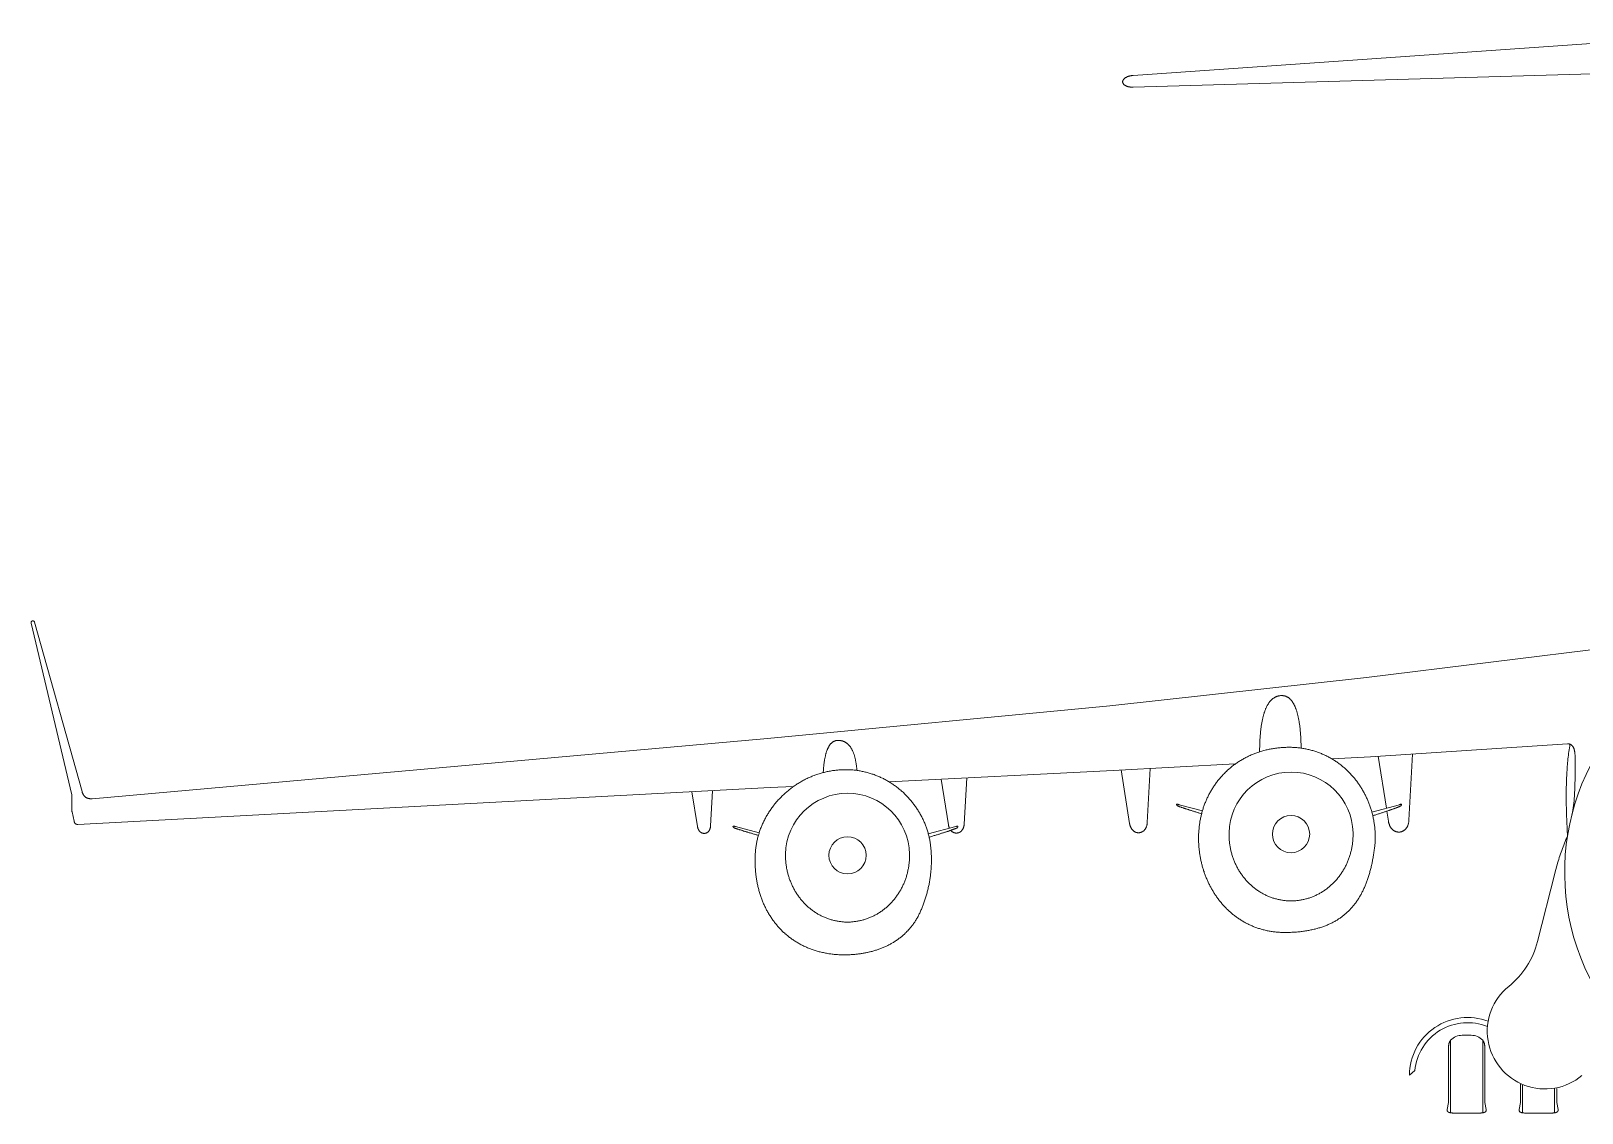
# Model space of a CAD drawing. Header units: millimetres. Extents: x -25903 to 25903, y 0 to 16905.
# Drawn here: x -25903 to -3175, y 7 to 15857 of the extents above; entities that cross this region are included whole.
import ezdxf

# ---------------------------------------------------------------- set-up
doc = ezdxf.new("R2010")
doc.units = ezdxf.units.MM
doc.layers.add('ceco.net 194', color=7, linetype='Continuous', lineweight=5)

msp = doc.modelspace()

# ---------------------------------------------------------------- linework, layer by layer
at = {"layer": 'ceco.net 194', "linetype": 'Continuous'}
for p, q in [((-451, 15857), (-9754, 15206)), ((-451, 15304), (-9754, 15035)), ((-25305, 4666), (-25903, 7183)), ((-25155, 4715), (-25851, 7197)), ((-6333, 6386), (-2575, 6850)), ((-6272, 5225), (-3389, 5414)), ((-6042, 4472), (-6164, 5232)), ((-5710, 4298), (-5659, 5265)), ((-10044, 5026), (-13333, 4860)), ((-10044, 5026), (-8255, 5120)), ((-9805, 4250), (-9930, 5032)), ((-9545, 4264), (-9503, 5055)), ((-6272, 5225), (-6840, 5195)), ((-3277, 5224), (-3277, 4931)), ((-15074, 4773), (-14730, 4790)), ((-12459, 4228), (-12566, 4899)), ((-12228, 4240), (-12192, 4918)), ((-3286, 4648), (-3277, 4931)), ((-25303, 4626), (-25306, 4454)), ((-15074, 4773), (-25218, 4235)), ((-16136, 4202), (-16218, 4712)), ((-15945, 4212), (-15918, 4728)), ((-25271, 4280), (-25302, 4417)), ((-8738, 4432), (-9078, 4523)), ((-5851, 4523), (-6254, 4415)), ((-6012, 4283), (-6035, 4428)), ((-15617, 4205), (-15618, 4203)), ((-15233, 4110), (-15578, 4203)), ((-12754, 4095), (-12350, 4203)), ((-12320, 4205), (-12320, 4203)), ((-3569, 3534), (-3826, 2518)), ((-4800, 1145), (-4929, 1145)), ((-5132, 942), (-5132, 163)), ((-5100, 1072), (-5100, 9)), ((-4630, 1072), (-4630, 9)), ((-4598, 942), (-4598, 163)), ((-5624, 629), (-5704, 562)), ((-4078, 163), (-4078, 429)), ((-4046, 9), (-4046, 415)), ((-3576, 9), (-3576, 361)), ((-3544, 163), (-3544, 367)), ((-5132, 163), (-5150, 58)), ((-4598, 163), (-4580, 58)), ((-4078, 163), (-4096, 58)), ((-3544, 163), (-3526, 58))]:
    msp.add_line(p, q, dxfattribs=at)
at = {"layer": 'ceco.net 194'}
for p, q in [((-5068, 7), (-4662, 7)), ((-4014, 7), (-3608, 7))]:
    msp.add_line(p, q, dxfattribs=at)
at = {"layer": 'ceco.net 194', "linetype": 'Continuous'}
for points in [[(-9754, 15206), (-9759, 15206), (-9765, 15205), (-9770, 15205), (-9776, 15204), (-9782, 15203), (-9787, 15202), (-9793, 15201), (-9798, 15200), (-9803, 15199), (-9808, 15197), (-9814, 15196), (-9819, 15194), (-9824, 15192), (-9829, 15191), (-9833, 15189), (-9838, 15187), (-9843, 15185), (-9847, 15183), (-9851, 15181), (-9856, 15178), (-9860, 15176), (-9864, 15174), (-9867, 15171), (-9871, 15169), (-9874, 15166), (-9878, 15163), (-9881, 15161), (-9884, 15158), (-9887, 15155), (-9889, 15152), (-9892, 15149), (-9894, 15147), (-9896, 15144), (-9898, 15141), (-9900, 15138), (-9901, 15135), (-9902, 15132), (-9903, 15129), (-9904, 15125), (-9905, 15122), (-9906, 15119), (-9906, 15116), (-9906, 15113), (-9906, 15110), (-9906, 15107), (-9905, 15104), (-9904, 15101), (-9903, 15098), (-9902, 15095), (-9901, 15092), (-9900, 15089), (-9898, 15087), (-9896, 15084), (-9894, 15081), (-9892, 15078), (-9889, 15076), (-9887, 15073), (-9884, 15071), (-9881, 15068), (-9878, 15066), (-9874, 15063), (-9871, 15061), (-9867, 15059), (-9864, 15057), (-9860, 15055), (-9856, 15053), (-9851, 15051), (-9847, 15049), (-9843, 15048), (-9838, 15046), (-9833, 15045), (-9829, 15043), (-9824, 15042), (-9819, 15041), (-9814, 15040), (-9808, 15039), (-9803, 15038), (-9798, 15037), (-9793, 15036), (-9787, 15036), (-9782, 15036), (-9776, 15035), (-9770, 15035), (-9765, 15035), (-9759, 15035), (-9754, 15035)], [(-25903, 7183), (-25903, 7185), (-25903, 7188), (-25903, 7190), (-25903, 7192), (-25903, 7195), (-25902, 7197), (-25902, 7199), (-25901, 7201), (-25900, 7203), (-25898, 7205), (-25897, 7207), (-25895, 7209), (-25894, 7210), (-25892, 7212), (-25890, 7213), (-25888, 7214), (-25886, 7215), (-25884, 7216), (-25881, 7216), (-25879, 7217), (-25877, 7217), (-25875, 7217), (-25872, 7216), (-25870, 7216), (-25868, 7215), (-25866, 7214), (-25864, 7213), (-25862, 7212), (-25860, 7210), (-25858, 7209), (-25857, 7207), (-25855, 7205), (-25854, 7203), (-25853, 7201), (-25852, 7199), (-25851, 7197)], [(-6333, 6386), (-10094, 5973), (-15112, 5493), (-25006, 4611)], [(-7595, 6121), (-7601, 6120), (-7608, 6119), (-7614, 6118), (-7621, 6117), (-7627, 6115), (-7633, 6113), (-7640, 6111), (-7646, 6109), (-7652, 6107), (-7658, 6105), (-7664, 6102), (-7669, 6099), (-7675, 6096), (-7681, 6093), (-7687, 6089), (-7692, 6086), (-7698, 6082), (-7703, 6078), (-7708, 6074), (-7714, 6070), (-7719, 6065), (-7724, 6060), (-7729, 6055), (-7734, 6050), (-7739, 6045), (-7743, 6040), (-7748, 6034), (-7753, 6028), (-7757, 6022), (-7762, 6016), (-7766, 6009), (-7771, 6003), (-7775, 5996), (-7779, 5989), (-7783, 5982), (-7788, 5975), (-7792, 5967), (-7796, 5959), (-7799, 5951), (-7803, 5943), (-7807, 5935), (-7811, 5927), (-7814, 5918), (-7818, 5909), (-7821, 5900), (-7824, 5891), (-7828, 5881), (-7831, 5872), (-7834, 5862), (-7837, 5852), (-7840, 5842), (-7843, 5831), (-7846, 5821), (-7849, 5810), (-7851, 5799), (-7854, 5788), (-7856, 5777), (-7859, 5765), (-7861, 5754), (-7864, 5742), (-7866, 5730), (-7868, 5717), (-7870, 5705), (-7872, 5692), (-7874, 5680), (-7876, 5667), (-7878, 5653), (-7880, 5640), (-7881, 5627), (-7883, 5613), (-7884, 5599), (-7886, 5585), (-7887, 5570), (-7888, 5556), (-7890, 5541), (-7891, 5526), (-7892, 5511), (-7893, 5496), (-7894, 5481), (-7895, 5465), (-7896, 5449), (-7896, 5433), (-7897, 5417), (-7897, 5401), (-7898, 5384), (-7898, 5367), (-7899, 5350), (-7899, 5333), (-7899, 5316), (-7899, 5298)], [(-7595, 6121), (-7588, 6121), (-7582, 6122), (-7576, 6122), (-7570, 6122), (-7564, 6122), (-7558, 6121), (-7552, 6120), (-7547, 6120), (-7541, 6119), (-7535, 6118), (-7530, 6116), (-7524, 6115), (-7519, 6113), (-7513, 6111), (-7508, 6109), (-7503, 6106), (-7497, 6104), (-7492, 6101), (-7487, 6098), (-7482, 6095), (-7477, 6092), (-7472, 6088), (-7468, 6085), (-7463, 6081), (-7458, 6077), (-7454, 6073), (-7449, 6068), (-7444, 6063), (-7440, 6059), (-7436, 6054), (-7431, 6048), (-7427, 6043), (-7423, 6037), (-7419, 6032), (-7415, 6026), (-7411, 6020), (-7407, 6013), (-7403, 6007), (-7399, 6000), (-7396, 5993), (-7392, 5986), (-7388, 5979), (-7385, 5971), (-7381, 5963), (-7378, 5955), (-7375, 5947), (-7371, 5939), (-7368, 5931), (-7365, 5922), (-7362, 5913), (-7359, 5904), (-7356, 5895), (-7353, 5886), (-7350, 5876), (-7348, 5866), (-7345, 5856), (-7342, 5846), (-7340, 5836), (-7337, 5825), (-7335, 5814), (-7332, 5803), (-7330, 5792), (-7328, 5781), (-7326, 5769), (-7323, 5758), (-7321, 5746), (-7319, 5734), (-7318, 5721), (-7316, 5709), (-7314, 5696), (-7312, 5683), (-7310, 5670), (-7309, 5657), (-7307, 5644), (-7306, 5630), (-7304, 5616), (-7303, 5602), (-7302, 5588), (-7301, 5574), (-7299, 5559), (-7298, 5544), (-7297, 5529), (-7296, 5514), (-7296, 5499), (-7295, 5483), (-7294, 5468), (-7293, 5452), (-7293, 5436), (-7292, 5419), (-7292, 5403), (-7291, 5386), (-7291, 5369), (-7290, 5352)], [(-14097, 5463), (-14102, 5462), (-14107, 5462), (-14112, 5461), (-14117, 5459), (-14122, 5458), (-14126, 5456), (-14131, 5455), (-14136, 5453), (-14140, 5451), (-14145, 5448), (-14149, 5446), (-14153, 5443), (-14158, 5440), (-14162, 5437), (-14166, 5433), (-14170, 5430), (-14174, 5426), (-14178, 5422), (-14182, 5418), (-14186, 5414), (-14190, 5409), (-14193, 5405), (-14197, 5400), (-14201, 5395), (-14204, 5390), (-14208, 5384), (-14211, 5379), (-14214, 5373), (-14218, 5367), (-14221, 5360), (-14224, 5354), (-14227, 5347), (-14230, 5341), (-14233, 5334), (-14236, 5326), (-14239, 5319), (-14241, 5311), (-14244, 5304), (-14247, 5296), (-14249, 5288), (-14252, 5279), (-14254, 5271), (-14256, 5262), (-14259, 5253), (-14261, 5244), (-14263, 5234), (-14265, 5225), (-14267, 5215), (-14269, 5205), (-14271, 5195), (-14273, 5185), (-14275, 5174), (-14277, 5164), (-14278, 5153), (-14280, 5142), (-14281, 5131), (-14283, 5119), (-14284, 5107), (-14286, 5096), (-14287, 5084), (-14288, 5071), (-14289, 5059), (-14290, 5046), (-14291, 5034), (-14292, 5021), (-14293, 5007), (-14294, 4994)], [(-14097, 5463), (-14090, 5464), (-14083, 5464), (-14076, 5464), (-14069, 5464), (-14063, 5464), (-14056, 5464), (-14050, 5463), (-14043, 5463), (-14037, 5462), (-14031, 5461), (-14024, 5460), (-14018, 5458), (-14012, 5457), (-14006, 5455), (-14000, 5453), (-13995, 5451), (-13989, 5449), (-13983, 5446), (-13978, 5443), (-13972, 5440), (-13967, 5437), (-13962, 5434), (-13956, 5431), (-13951, 5427), (-13946, 5423), (-13941, 5419), (-13936, 5415), (-13931, 5411), (-13927, 5406), (-13922, 5402), (-13918, 5397), (-13913, 5392), (-13909, 5386), (-13904, 5381), (-13900, 5375), (-13896, 5370), (-13892, 5364), (-13888, 5357), (-13884, 5351), (-13880, 5344), (-13876, 5338), (-13873, 5331), (-13869, 5324), (-13866, 5316), (-13862, 5309), (-13859, 5301), (-13856, 5294), (-13852, 5285), (-13849, 5277), (-13846, 5269), (-13843, 5260), (-13841, 5252), (-13838, 5243), (-13835, 5234), (-13832, 5224), (-13830, 5215), (-13828, 5205), (-13825, 5195), (-13823, 5185), (-13821, 5175), (-13819, 5165), (-13817, 5154), (-13815, 5143), (-13813, 5132), (-13811, 5121), (-13809, 5110), (-13808, 5098), (-13806, 5087), (-13805, 5075), (-13803, 5063), (-13802, 5050), (-13801, 5038), (-13800, 5025)], [(-7482, 5364), (-7499, 5364), (-7516, 5363), (-7533, 5363), (-7550, 5362), (-7566, 5361), (-7583, 5360), (-7599, 5358), (-7616, 5357), (-7632, 5355), (-7648, 5353), (-7664, 5351), (-7680, 5349), (-7696, 5346), (-7712, 5344), (-7728, 5341), (-7744, 5338), (-7759, 5335), (-7775, 5332), (-7790, 5328), (-7805, 5325), (-7820, 5321), (-7836, 5317), (-7851, 5313), (-7865, 5309), (-7880, 5304), (-7895, 5300), (-7909, 5295), (-7924, 5290), (-7938, 5285), (-7953, 5280), (-7967, 5275), (-7981, 5269), (-7995, 5264), (-8009, 5258), (-8023, 5252), (-8036, 5246), (-8050, 5240), (-8063, 5233), (-8077, 5227), (-8090, 5220), (-8103, 5214), (-8116, 5207), (-8129, 5200), (-8142, 5192), (-8155, 5185), (-8167, 5178), (-8180, 5170), (-8192, 5162), (-8204, 5155), (-8217, 5147), (-8229, 5138), (-8240, 5130), (-8252, 5122), (-8264, 5113), (-8276, 5105), (-8287, 5096), (-8299, 5087), (-8310, 5078), (-8321, 5069), (-8332, 5060), (-8343, 5051), (-8354, 5041), (-8364, 5032), (-8375, 5022), (-8385, 5012), (-8396, 5003), (-8406, 4993), (-8416, 4982), (-8426, 4972), (-8436, 4962), (-8445, 4952), (-8455, 4941), (-8464, 4930), (-8474, 4920), (-8483, 4909), (-8492, 4898), (-8501, 4887), (-8510, 4876), (-8519, 4865), (-8527, 4853), (-8536, 4842), (-8544, 4831), (-8552, 4819), (-8560, 4807), (-8568, 4796), (-8576, 4784), (-8584, 4772), (-8591, 4760), (-8599, 4748), (-8606, 4736), (-8613, 4723), (-8620, 4711), (-8627, 4699), (-8634, 4686), (-8641, 4674), (-8647, 4661), (-8654, 4648), (-8660, 4636), (-8666, 4623), (-8672, 4610), (-8678, 4597), (-8683, 4584), (-8689, 4571), (-8694, 4558), (-8700, 4544), (-8705, 4531), (-8710, 4518), (-8715, 4504), (-8719, 4491), (-8724, 4477), (-8728, 4464), (-8733, 4450), (-8737, 4436), (-8741, 4422), (-8745, 4409), (-8748, 4395), (-8752, 4381), (-8755, 4367), (-8758, 4353), (-8762, 4339), (-8765, 4325), (-8767, 4310), (-8770, 4296), (-8773, 4282), (-8775, 4268), (-8777, 4253), (-8779, 4239), (-8781, 4224), (-8783, 4210), (-8785, 4196), (-8786, 4181), (-8787, 4167), (-8789, 4152)], [(-7482, 5364), (-7466, 5364), (-7450, 5364), (-7434, 5364), (-7419, 5363), (-7403, 5363), (-7387, 5362), (-7372, 5361), (-7356, 5360), (-7341, 5358), (-7325, 5356), (-7310, 5355), (-7295, 5353), (-7280, 5351), (-7265, 5348), (-7250, 5346), (-7235, 5343), (-7220, 5340), (-7205, 5337), (-7191, 5334), (-7176, 5331), (-7162, 5327), (-7147, 5323), (-7133, 5319), (-7119, 5315), (-7104, 5311), (-7090, 5307), (-7076, 5302), (-7063, 5298), (-7049, 5293), (-7035, 5288), (-7021, 5283), (-7008, 5277), (-6994, 5272), (-6981, 5266), (-6968, 5260), (-6955, 5255), (-6942, 5249), (-6929, 5242), (-6916, 5236), (-6903, 5229), (-6890, 5223), (-6878, 5216), (-6865, 5209), (-6853, 5202), (-6840, 5195), (-6828, 5187), (-6816, 5180), (-6804, 5172), (-6792, 5165), (-6780, 5157), (-6769, 5149), (-6757, 5141), (-6745, 5132), (-6734, 5124), (-6723, 5115), (-6711, 5107), (-6700, 5098), (-6689, 5089), (-6678, 5080), (-6668, 5071), (-6657, 5062), (-6646, 5052), (-6636, 5043), (-6626, 5033), (-6615, 5024), (-6605, 5014), (-6595, 5004), (-6585, 4994), (-6576, 4984), (-6566, 4974), (-6556, 4963), (-6547, 4953), (-6538, 4942), (-6528, 4932), (-6519, 4921), (-6510, 4910), (-6501, 4899), (-6493, 4888), (-6484, 4877), (-6475, 4866), (-6467, 4854), (-6459, 4843), (-6451, 4831), (-6442, 4820), (-6435, 4808), (-6427, 4796), (-6419, 4785), (-6412, 4773), (-6404, 4761), (-6397, 4749), (-6390, 4736), (-6383, 4724), (-6376, 4712), (-6369, 4699), (-6362, 4687), (-6356, 4674), (-6349, 4662), (-6343, 4649), (-6337, 4636), (-6331, 4624), (-6325, 4611), (-6319, 4598), (-6314, 4585), (-6308, 4572), (-6303, 4559), (-6298, 4545), (-6292, 4532), (-6288, 4519), (-6283, 4505), (-6278, 4492), (-6274, 4479), (-6269, 4465), (-6265, 4451), (-6261, 4438), (-6257, 4424), (-6253, 4410), (-6249, 4397), (-6246, 4383), (-6242, 4369), (-6239, 4355), (-6236, 4341), (-6233, 4327), (-6230, 4313), (-6227, 4299), (-6225, 4285), (-6223, 4271), (-6220, 4257), (-6218, 4243), (-6216, 4228), (-6214, 4214), (-6213, 4200), (-6211, 4185), (-6210, 4171), (-6209, 4157), (-6208, 4142), (-6207, 4128), (-6206, 4114), (-6206, 4099), (-6205, 4085), (-6205, 4070), (-6205, 4056), (-6205, 4041), (-6205, 4027), (-6205, 4012), (-6206, 3998), (-6207, 3983), (-6207, 3969), (-6208, 3954), (-6210, 3940), (-6211, 3925), (-6212, 3910), (-6214, 3896), (-6216, 3881)], [(-3351, 5410), (-3355, 5383), (-3360, 5356), (-3363, 5329), (-3367, 5301), (-3371, 5274), (-3374, 5247), (-3377, 5220), (-3380, 5193), (-3383, 5166), (-3386, 5139), (-3388, 5111), (-3390, 5084), (-3392, 5057), (-3394, 5030), (-3396, 5002), (-3398, 4975), (-3399, 4948), (-3400, 4920), (-3402, 4893), (-3403, 4866), (-3404, 4838), (-3404, 4811), (-3405, 4784), (-3405, 4756), (-3406, 4729), (-3406, 4701), (-3406, 4674), (-3406, 4647), (-3406, 4619), (-3406, 4592), (-3406, 4564), (-3405, 4537), (-3405, 4510), (-3404, 4482), (-3403, 4455), (-3403, 4427), (-3402, 4400), (-3401, 4373), (-3400, 4345), (-3399, 4318), (-3398, 4291), (-3396, 4263), (-3395, 4236), (-3394, 4209), (-3392, 4182), (-3391, 4155), (-3390, 4127), (-3388, 4100), (-3386, 4073)], [(-3277, 5224), (-3277, 5232), (-3277, 5240), (-3277, 5248), (-3277, 5256), (-3278, 5263), (-3278, 5270), (-3279, 5277), (-3280, 5284), (-3281, 5291), (-3281, 5297), (-3283, 5304), (-3284, 5310), (-3285, 5316), (-3286, 5322), (-3288, 5327), (-3289, 5333), (-3291, 5338), (-3292, 5343), (-3294, 5348), (-3296, 5353), (-3298, 5357), (-3300, 5362), (-3302, 5366), (-3305, 5370), (-3307, 5374), (-3310, 5378), (-3312, 5381), (-3315, 5385), (-3318, 5388), (-3321, 5391), (-3324, 5393), (-3327, 5396), (-3330, 5399), (-3333, 5401), (-3336, 5403), (-3340, 5405), (-3344, 5407), (-3347, 5408), (-3351, 5409), (-3355, 5411), (-3359, 5412), (-3363, 5413), (-3367, 5413), (-3371, 5414), (-3376, 5414), (-3380, 5414), (-3385, 5414), (-3389, 5414)], [(-13982, 5036), (-13998, 5036), (-14015, 5035), (-14031, 5035), (-14047, 5034), (-14063, 5033), (-14079, 5031), (-14095, 5030), (-14111, 5028), (-14126, 5026), (-14142, 5024), (-14158, 5022), (-14173, 5019), (-14189, 5017), (-14205, 5014), (-14220, 5011), (-14235, 5008), (-14251, 5004), (-14266, 5001), (-14281, 4997), (-14296, 4993), (-14311, 4989), (-14326, 4985), (-14341, 4981), (-14356, 4976), (-14371, 4971), (-14386, 4966), (-14400, 4961), (-14415, 4956), (-14429, 4951), (-14444, 4945), (-14458, 4939), (-14472, 4933), (-14486, 4927), (-14501, 4921), (-14515, 4915), (-14528, 4908), (-14542, 4901), (-14556, 4895), (-14570, 4888), (-14583, 4881), (-14597, 4873), (-14610, 4866), (-14623, 4858), (-14636, 4851), (-14649, 4843), (-14662, 4835), (-14675, 4827), (-14688, 4818), (-14701, 4810), (-14713, 4801), (-14726, 4793), (-14738, 4784), (-14751, 4775), (-14763, 4766), (-14775, 4757), (-14787, 4747), (-14799, 4738), (-14810, 4728), (-14822, 4718), (-14833, 4709), (-14845, 4699), (-14856, 4689), (-14867, 4678), (-14878, 4668), (-14889, 4658), (-14900, 4647), (-14911, 4636), (-14921, 4626), (-14932, 4615), (-14942, 4604), (-14952, 4593), (-14962, 4581), (-14972, 4570), (-14982, 4559), (-14992, 4547), (-15001, 4536), (-15011, 4524), (-15020, 4512), (-15029, 4500), (-15038, 4488), (-15047, 4476), (-15056, 4464), (-15064, 4451), (-15073, 4439), (-15081, 4427), (-15089, 4414), (-15097, 4401), (-15105, 4389), (-15113, 4376), (-15120, 4363), (-15128, 4350), (-15135, 4337), (-15142, 4324), (-15149, 4311), (-15156, 4297), (-15163, 4284), (-15169, 4270), (-15176, 4257), (-15182, 4243), (-15188, 4230), (-15194, 4216), (-15200, 4202), (-15205, 4188), (-15211, 4174), (-15216, 4160), (-15221, 4146), (-15226, 4132), (-15231, 4118), (-15235, 4104), (-15240, 4089), (-15244, 4075), (-15248, 4061), (-15252, 4046), (-15256, 4032), (-15259, 4017), (-15263, 4003), (-15266, 3988), (-15269, 3973), (-15272, 3959), (-15274, 3944), (-15277, 3929), (-15279, 3914), (-15281, 3899), (-15283, 3884), (-15285, 3869), (-15287, 3854), (-15288, 3839), (-15289, 3824), (-15290, 3809)], [(-12819, 4280), (-12825, 4293), (-12831, 4307), (-12838, 4320), (-12844, 4333), (-12851, 4346), (-12858, 4359), (-12865, 4372), (-12872, 4385), (-12879, 4398), (-12887, 4410), (-12894, 4423), (-12902, 4435), (-12910, 4448), (-12918, 4460), (-12926, 4472), (-12934, 4484), (-12943, 4496), (-12951, 4508), (-12960, 4520), (-12969, 4532), (-12977, 4543), (-12986, 4555), (-12996, 4566), (-13005, 4578), (-13014, 4589), (-13024, 4600), (-13033, 4611), (-13043, 4622), (-13053, 4633), (-13063, 4643), (-13073, 4654), (-13083, 4664), (-13094, 4675), (-13104, 4685), (-13115, 4695), (-13125, 4705), (-13136, 4715), (-13147, 4724), (-13158, 4734), (-13169, 4743), (-13181, 4753), (-13192, 4762), (-13203, 4771), (-13215, 4780), (-13227, 4789), (-13238, 4798), (-13250, 4806), (-13262, 4815), (-13274, 4823), (-13286, 4831), (-13299, 4839), (-13311, 4847), (-13323, 4855), (-13336, 4862), (-13349, 4870), (-13361, 4877), (-13374, 4884), (-13387, 4891), (-13400, 4898), (-13413, 4905), (-13426, 4911), (-13440, 4918), (-13453, 4924), (-13466, 4930), (-13480, 4936), (-13494, 4942), (-13507, 4948), (-13521, 4953), (-13535, 4958), (-13549, 4964), (-13563, 4969), (-13577, 4973), (-13591, 4978), (-13605, 4982), (-13620, 4987), (-13634, 4991), (-13648, 4995), (-13663, 4999), (-13677, 5002), (-13692, 5006), (-13707, 5009), (-13722, 5012), (-13736, 5015), (-13751, 5018), (-13766, 5020), (-13781, 5023), (-13797, 5025), (-13812, 5027), (-13827, 5029), (-13842, 5030), (-13858, 5032), (-13873, 5033), (-13888, 5034), (-13904, 5035), (-13919, 5036), (-13935, 5036), (-13951, 5036), (-13966, 5036), (-13982, 5036)], [(-25303, 4626), (-25303, 4630), (-25303, 4634), (-25303, 4638), (-25303, 4642), (-25303, 4645), (-25303, 4648), (-25303, 4651), (-25303, 4654), (-25304, 4656), (-25304, 4659), (-25304, 4661), (-25304, 4663), (-25305, 4664), (-25305, 4666)], [(-25155, 4715), (-25154, 4709), (-25152, 4704), (-25150, 4698), (-25148, 4693), (-25146, 4688), (-25143, 4683), (-25141, 4678), (-25139, 4673), (-25136, 4669), (-25133, 4665), (-25131, 4661), (-25128, 4657), (-25125, 4653), (-25121, 4649), (-25118, 4646), (-25115, 4642), (-25111, 4639), (-25108, 4636), (-25104, 4633), (-25100, 4631), (-25096, 4628), (-25092, 4626), (-25088, 4624), (-25084, 4622), (-25079, 4620), (-25075, 4618), (-25070, 4617), (-25065, 4615), (-25061, 4614), (-25056, 4613), (-25051, 4612), (-25045, 4612), (-25040, 4611), (-25035, 4611), (-25029, 4611), (-25024, 4611), (-25018, 4611), (-25012, 4611), (-25006, 4611)], [(-25306, 4454), (-25306, 4448), (-25306, 4443), (-25305, 4437), (-25305, 4432), (-25304, 4427), (-25303, 4422), (-25302, 4417)], [(-9078, 4523), (-9082, 4525), (-9085, 4526), (-9089, 4527), (-9092, 4528), (-9095, 4528), (-9098, 4529), (-9101, 4529), (-9104, 4530), (-9107, 4530), (-9109, 4530), (-9111, 4529), (-9114, 4529), (-9116, 4528), (-9118, 4528)], [(-9085, 4499), (-9088, 4500), (-9092, 4502), (-9095, 4503), (-9098, 4505), (-9101, 4507), (-9104, 4509), (-9106, 4511), (-9109, 4513), (-9111, 4515), (-9112, 4517), (-9114, 4519), (-9116, 4521), (-9117, 4524), (-9118, 4526)], [(-8749, 4390), (-8754, 4392), (-8766, 4395), (-8778, 4399), (-8790, 4403), (-8802, 4406), (-8813, 4410), (-8825, 4413), (-8836, 4417), (-8846, 4420), (-8857, 4423), (-8868, 4427), (-8878, 4430), (-8888, 4433), (-8898, 4436), (-8907, 4439), (-8916, 4442), (-8926, 4445), (-8935, 4448), (-8943, 4451), (-8952, 4453), (-8960, 4456), (-8968, 4459), (-8976, 4461), (-8984, 4464), (-8992, 4466), (-8999, 4469), (-9006, 4471), (-9013, 4473), (-9020, 4476), (-9026, 4478), (-9033, 4480), (-9039, 4482), (-9045, 4484), (-9050, 4486), (-9056, 4488), (-9061, 4490), (-9066, 4492), (-9071, 4494), (-9076, 4495), (-9080, 4497), (-9085, 4499)], [(-6241, 4362), (-6233, 4364), (-6220, 4368), (-6207, 4372), (-6195, 4376), (-6182, 4380), (-6170, 4384), (-6158, 4388), (-6146, 4392), (-6135, 4395), (-6124, 4399), (-6112, 4403), (-6101, 4406), (-6091, 4410), (-6080, 4413), (-6070, 4417), (-6060, 4420), (-6050, 4423), (-6040, 4427), (-6030, 4430), (-6021, 4433), (-6012, 4436), (-6003, 4439), (-5994, 4442), (-5986, 4445), (-5978, 4448), (-5970, 4451), (-5962, 4453), (-5954, 4456), (-5947, 4459), (-5939, 4461), (-5932, 4464), (-5925, 4466), (-5919, 4469), (-5912, 4471), (-5906, 4473), (-5900, 4476), (-5894, 4478), (-5889, 4480), (-5883, 4482), (-5878, 4484), (-5873, 4486), (-5868, 4488), (-5864, 4490), (-5859, 4492), (-5855, 4494), (-5851, 4495), (-5848, 4497), (-5844, 4499)], [(-5851, 4523), (-5848, 4525), (-5845, 4526), (-5842, 4527), (-5839, 4528), (-5837, 4528), (-5834, 4529), (-5832, 4529), (-5830, 4530), (-5828, 4530), (-5826, 4530), (-5825, 4529), (-5823, 4529), (-5822, 4528), (-5820, 4528)], [(-5844, 4499), (-5841, 4500), (-5838, 4502), (-5836, 4503), (-5833, 4505), (-5831, 4507), (-5829, 4509), (-5827, 4511), (-5825, 4513), (-5824, 4515), (-5823, 4517), (-5822, 4519), (-5821, 4521), (-5820, 4524), (-5820, 4526)], [(-25218, 4235), (-25221, 4235), (-25225, 4235), (-25228, 4235), (-25231, 4235), (-25234, 4236), (-25237, 4237), (-25240, 4238), (-25243, 4239), (-25245, 4240), (-25248, 4242), (-25250, 4243), (-25252, 4245), (-25255, 4247), (-25257, 4249), (-25259, 4252), (-25261, 4254), (-25262, 4257), (-25264, 4260), (-25265, 4263), (-25267, 4266), (-25268, 4269), (-25269, 4273), (-25270, 4277), (-25271, 4280)], [(-16136, 4202), (-16135, 4196), (-16134, 4191), (-16132, 4186), (-16131, 4181), (-16130, 4177), (-16128, 4172), (-16126, 4167), (-16124, 4163), (-16122, 4159), (-16120, 4155), (-16118, 4151), (-16116, 4147), (-16114, 4144), (-16111, 4140), (-16109, 4137), (-16106, 4134), (-16104, 4131), (-16101, 4128), (-16098, 4126), (-16095, 4123), (-16092, 4121), (-16089, 4119), (-16086, 4116), (-16083, 4115), (-16080, 4113), (-16077, 4111), (-16074, 4110), (-16070, 4108), (-16067, 4107), (-16064, 4106), (-16060, 4105), (-16057, 4104), (-16054, 4104), (-16050, 4103), (-16047, 4103), (-16043, 4103), (-16040, 4102), (-16037, 4103), (-16033, 4103), (-16030, 4103), (-16026, 4104), (-16023, 4104), (-16020, 4105), (-16016, 4106), (-16013, 4107), (-16010, 4108), (-16007, 4109), (-16003, 4111), (-16000, 4112), (-15997, 4114), (-15994, 4116), (-15991, 4118), (-15988, 4120), (-15985, 4123), (-15982, 4125), (-15980, 4127), (-15977, 4130), (-15974, 4133), (-15972, 4136), (-15970, 4139), (-15967, 4142), (-15965, 4146), (-15963, 4149), (-15961, 4153), (-15959, 4156), (-15957, 4160), (-15955, 4164), (-15954, 4169), (-15952, 4173), (-15951, 4177), (-15950, 4182), (-15949, 4186), (-15948, 4191), (-15947, 4196), (-15946, 4201), (-15946, 4206), (-15945, 4212)], [(-15584, 4178), (-15588, 4179), (-15591, 4181), (-15595, 4182), (-15598, 4184), (-15601, 4186), (-15603, 4187), (-15606, 4189), (-15608, 4191), (-15610, 4193), (-15612, 4195), (-15614, 4197), (-15615, 4199), (-15617, 4201), (-15618, 4203)], [(-15578, 4203), (-15581, 4204), (-15585, 4205), (-15588, 4206), (-15592, 4207), (-15595, 4207), (-15598, 4208), (-15601, 4208), (-15604, 4208), (-15606, 4208), (-15609, 4208), (-15611, 4207), (-15613, 4207), (-15615, 4206), (-15617, 4205)], [(-15244, 4074), (-15254, 4077), (-15266, 4080), (-15278, 4084), (-15290, 4087), (-15302, 4091), (-15313, 4094), (-15324, 4098), (-15335, 4101), (-15346, 4104), (-15357, 4107), (-15367, 4110), (-15377, 4113), (-15387, 4116), (-15397, 4119), (-15407, 4122), (-15416, 4125), (-15425, 4128), (-15434, 4131), (-15443, 4133), (-15452, 4136), (-15460, 4138), (-15468, 4141), (-15476, 4143), (-15484, 4146), (-15491, 4148), (-15499, 4150), (-15506, 4153), (-15513, 4155), (-15520, 4157), (-15526, 4159), (-15532, 4161), (-15539, 4163), (-15544, 4165), (-15550, 4167), (-15556, 4168), (-15561, 4170), (-15566, 4172), (-15571, 4174), (-15576, 4175), (-15580, 4177), (-15584, 4178)], [(-12819, 4280), (-12813, 4266), (-12807, 4253), (-12801, 4239), (-12796, 4225), (-12791, 4211), (-12786, 4197), (-12781, 4183), (-12776, 4169), (-12771, 4155), (-12767, 4140), (-12763, 4126), (-12758, 4111), (-12754, 4097), (-12751, 4082), (-12747, 4067), (-12744, 4052), (-12740, 4037), (-12737, 4023), (-12734, 4007), (-12732, 3992), (-12729, 3977), (-12726, 3962), (-12724, 3947), (-12722, 3932), (-12720, 3916), (-12718, 3901), (-12717, 3886), (-12715, 3870), (-12714, 3855), (-12712, 3839), (-12711, 3823), (-12710, 3808), (-12710, 3792), (-12709, 3777), (-12708, 3761), (-12708, 3745), (-12708, 3730), (-12708, 3714), (-12708, 3698), (-12708, 3682), (-12709, 3667), (-12709, 3651), (-12710, 3635), (-12711, 3619), (-12712, 3604), (-12713, 3588), (-12714, 3572), (-12715, 3557), (-12717, 3541), (-12718, 3525), (-12720, 3509), (-12722, 3494), (-12724, 3478), (-12726, 3462), (-12728, 3447), (-12731, 3431), (-12733, 3416), (-12736, 3400), (-12738, 3385), (-12741, 3369), (-12744, 3354), (-12747, 3339), (-12751, 3323), (-12754, 3308), (-12757, 3293), (-12761, 3278), (-12765, 3263), (-12769, 3247), (-12772, 3233), (-12777, 3218), (-12781, 3203), (-12785, 3188), (-12789, 3173), (-12794, 3159), (-12798, 3144), (-12803, 3129), (-12808, 3115), (-12813, 3101), (-12818, 3086), (-12823, 3072), (-12828, 3058), (-12834, 3044), (-12839, 3030), (-12845, 3016), (-12850, 3003), (-12856, 2989), (-12862, 2976), (-12868, 2962), (-12874, 2949), (-12880, 2936)], [(-12743, 4047), (-12733, 4050), (-12720, 4054), (-12707, 4058), (-12695, 4062), (-12682, 4066), (-12670, 4070), (-12658, 4073), (-12646, 4077), (-12635, 4080), (-12623, 4084), (-12612, 4087), (-12601, 4091), (-12590, 4094), (-12580, 4098), (-12569, 4101), (-12559, 4104), (-12549, 4107), (-12540, 4110), (-12530, 4113), (-12521, 4116), (-12512, 4119), (-12503, 4122), (-12494, 4125), (-12486, 4128), (-12477, 4131), (-12469, 4133), (-12461, 4136), (-12454, 4138), (-12446, 4141), (-12439, 4143), (-12432, 4146), (-12425, 4148), (-12419, 4150), (-12412, 4153), (-12406, 4155), (-12400, 4157), (-12394, 4159), (-12388, 4161), (-12383, 4163), (-12378, 4165), (-12373, 4167), (-12368, 4168), (-12364, 4170), (-12359, 4172), (-12355, 4174), (-12351, 4175), (-12347, 4177), (-12344, 4178)], [(-12459, 4228), (-12458, 4222), (-12456, 4216), (-12455, 4211), (-12454, 4205), (-12452, 4200), (-12450, 4195), (-12449, 4190), (-12447, 4185), (-12445, 4180), (-12444, 4178)], [(-12425, 4148), (-12425, 4148), (-12422, 4145), (-12419, 4141), (-12416, 4138), (-12413, 4135), (-12410, 4133), (-12407, 4130), (-12404, 4128), (-12400, 4125), (-12397, 4123), (-12393, 4121), (-12390, 4119), (-12386, 4117), (-12383, 4116), (-12379, 4114), (-12376, 4113), (-12372, 4112), (-12368, 4111), (-12365, 4110), (-12361, 4109), (-12357, 4108), (-12353, 4108), (-12350, 4108), (-12346, 4107), (-12342, 4107), (-12338, 4107), (-12335, 4108), (-12331, 4108), (-12327, 4109), (-12324, 4109), (-12320, 4110), (-12316, 4111), (-12313, 4112), (-12309, 4113), (-12305, 4115), (-12302, 4116), (-12298, 4118), (-12295, 4119), (-12291, 4121), (-12288, 4123), (-12285, 4125), (-12282, 4128), (-12278, 4130), (-12275, 4133), (-12272, 4135), (-12269, 4138), (-12266, 4141), (-12264, 4144), (-12261, 4148), (-12258, 4151), (-12256, 4154), (-12253, 4158), (-12251, 4162), (-12248, 4166), (-12246, 4170), (-12244, 4174), (-12242, 4178), (-12240, 4183), (-12239, 4187), (-12237, 4192), (-12235, 4197), (-12234, 4202), (-12233, 4207), (-12232, 4212), (-12231, 4217), (-12230, 4223), (-12229, 4228), (-12229, 4234), (-12228, 4240)], [(-12350, 4203), (-12347, 4204), (-12344, 4205), (-12342, 4206), (-12339, 4207), (-12336, 4207), (-12334, 4208), (-12332, 4208), (-12330, 4208), (-12328, 4208), (-12326, 4208), (-12324, 4207), (-12323, 4207), (-12321, 4206), (-12320, 4205)], [(-12344, 4178), (-12341, 4179), (-12338, 4181), (-12335, 4182), (-12333, 4184), (-12331, 4186), (-12329, 4187), (-12327, 4189), (-12325, 4191), (-12324, 4193), (-12322, 4195), (-12321, 4197), (-12321, 4199), (-12320, 4201), (-12320, 4203)], [(-9805, 4250), (-9804, 4244), (-9802, 4238), (-9801, 4232), (-9800, 4226), (-9798, 4220), (-9796, 4214), (-9794, 4209), (-9792, 4203), (-9790, 4198), (-9788, 4193), (-9786, 4188), (-9783, 4184), (-9781, 4179), (-9778, 4175), (-9775, 4171), (-9773, 4166), (-9770, 4162), (-9767, 4159), (-9764, 4155), (-9761, 4152), (-9757, 4148), (-9754, 4145), (-9751, 4142), (-9747, 4139), (-9744, 4136), (-9740, 4134), (-9737, 4131), (-9733, 4129), (-9730, 4127), (-9726, 4125), (-9722, 4123), (-9718, 4121), (-9714, 4120), (-9711, 4118), (-9707, 4117), (-9703, 4116), (-9699, 4115), (-9695, 4114), (-9691, 4113), (-9687, 4113), (-9683, 4112), (-9679, 4112), (-9675, 4112), (-9671, 4112), (-9667, 4112), (-9663, 4113), (-9659, 4113), (-9655, 4114), (-9651, 4114), (-9647, 4115), (-9643, 4116), (-9639, 4117), (-9636, 4119), (-9632, 4120), (-9628, 4122), (-9624, 4124), (-9621, 4125), (-9617, 4127), (-9613, 4130), (-9610, 4132), (-9606, 4134), (-9603, 4137), (-9600, 4140), (-9596, 4142), (-9593, 4145), (-9590, 4148), (-9587, 4152), (-9584, 4155), (-9581, 4159), (-9578, 4162), (-9576, 4166), (-9573, 4170), (-9570, 4174), (-9568, 4178), (-9566, 4183), (-9563, 4187), (-9561, 4192), (-9559, 4197), (-9557, 4201), (-9556, 4206), (-9554, 4212), (-9552, 4217), (-9551, 4222), (-9550, 4228), (-9549, 4233), (-9548, 4239), (-9547, 4245), (-9546, 4251), (-9545, 4257), (-9545, 4264)], [(-8790, 4152), (-8791, 4138), (-8792, 4124), (-8792, 4110), (-8793, 4095), (-8794, 4081), (-8794, 4067), (-8794, 4053), (-8794, 4039), (-8794, 4025), (-8794, 4011), (-8794, 3996), (-8793, 3982), (-8793, 3968), (-8792, 3954), (-8791, 3940), (-8790, 3926), (-8789, 3912), (-8788, 3898), (-8787, 3884), (-8785, 3870), (-8784, 3856), (-8782, 3842), (-8780, 3828), (-8778, 3814), (-8776, 3800), (-8774, 3786), (-8772, 3773), (-8769, 3759), (-8767, 3745), (-8764, 3731), (-8761, 3718), (-8759, 3704), (-8755, 3690), (-8752, 3677), (-8749, 3663), (-8746, 3650), (-8742, 3636), (-8739, 3623), (-8735, 3609), (-8731, 3596), (-8727, 3583), (-8723, 3569), (-8719, 3556), (-8714, 3543), (-8710, 3530), (-8705, 3517), (-8700, 3504), (-8696, 3491), (-8691, 3478), (-8686, 3465), (-8681, 3452), (-8675, 3439), (-8670, 3427), (-8664, 3414), (-8659, 3401), (-8653, 3389), (-8647, 3376), (-8641, 3364), (-8635, 3352), (-8629, 3339), (-8623, 3327), (-8616, 3315), (-8610, 3303), (-8603, 3291), (-8596, 3279), (-8589, 3267), (-8582, 3256), (-8575, 3244), (-8568, 3232), (-8561, 3221), (-8553, 3209), (-8546, 3198), (-8538, 3187), (-8530, 3175), (-8522, 3164), (-8514, 3153), (-8506, 3142), (-8498, 3131), (-8490, 3121), (-8481, 3110), (-8473, 3099), (-8464, 3089), (-8455, 3078), (-8447, 3068), (-8438, 3058), (-8429, 3048), (-8419, 3038), (-8410, 3028), (-8401, 3018), (-8391, 3008), (-8382, 2999), (-8372, 2989), (-8362, 2980), (-8352, 2970), (-8342, 2961), (-8332, 2952), (-8322, 2943), (-8312, 2934), (-8301, 2926), (-8291, 2917), (-8280, 2908), (-8269, 2900), (-8258, 2892), (-8248, 2884), (-8236, 2876), (-8225, 2868), (-8214, 2860), (-8203, 2852), (-8191, 2845), (-8180, 2837), (-8168, 2830), (-8156, 2823), (-8145, 2816), (-8133, 2809), (-8121, 2802), (-8108, 2795), (-8096, 2789), (-8084, 2782), (-8071, 2776), (-8059, 2770), (-8046, 2764), (-8034, 2758), (-8021, 2752), (-8008, 2747), (-7995, 2741), (-7982, 2736), (-7969, 2731), (-7955, 2726), (-7942, 2721), (-7928, 2717), (-7915, 2712), (-7901, 2708), (-7887, 2703), (-7874, 2699), (-7860, 2696), (-7846, 2692), (-7831, 2688), (-7817, 2685), (-7803, 2681), (-7788, 2678), (-7774, 2675), (-7759, 2673), (-7745, 2670), (-7730, 2668), (-7715, 2665), (-7700, 2663), (-7685, 2661), (-7670, 2659), (-7655, 2658), (-7639, 2656), (-7624, 2655), (-7608, 2654), (-7593, 2653), (-7577, 2652), (-7561, 2652), (-7546, 2651), (-7530, 2651), (-7514, 2651), (-7498, 2651), (-7481, 2652)], [(-8347, 4110), (-8347, 4096), (-8347, 4082), (-8347, 4068), (-8347, 4054), (-8346, 4040), (-8345, 4026), (-8344, 4012), (-8343, 3998), (-8342, 3984), (-8341, 3970), (-8339, 3956), (-8337, 3942), (-8335, 3928), (-8333, 3914), (-8330, 3901), (-8328, 3887), (-8325, 3873), (-8322, 3859), (-8319, 3846), (-8315, 3832), (-8312, 3819), (-8308, 3805), (-8304, 3792), (-8300, 3778), (-8296, 3765), (-8291, 3752), (-8287, 3739), (-8282, 3726), (-8277, 3713), (-8272, 3700), (-8266, 3687), (-8261, 3674), (-8255, 3662), (-8249, 3649), (-8243, 3637), (-8237, 3624), (-8231, 3612), (-8224, 3600), (-8218, 3588), (-8211, 3576), (-8204, 3564), (-8197, 3552), (-8190, 3540), (-8182, 3529), (-8174, 3517), (-8167, 3506), (-8159, 3495), (-8151, 3484), (-8143, 3473), (-8134, 3462), (-8126, 3451), (-8117, 3441), (-8108, 3430), (-8099, 3420), (-8090, 3410), (-8081, 3400), (-8072, 3390), (-8062, 3380), (-8053, 3371), (-8043, 3361), (-8033, 3352), (-8023, 3343), (-8013, 3334), (-8003, 3325), (-7993, 3316), (-7982, 3308), (-7972, 3300), (-7961, 3291), (-7950, 3283), (-7939, 3276), (-7928, 3268), (-7917, 3260), (-7906, 3253), (-7895, 3246), (-7883, 3239), (-7872, 3232), (-7860, 3226), (-7849, 3219), (-7837, 3213), (-7825, 3207), (-7813, 3201), (-7801, 3195), (-7789, 3190), (-7777, 3184), (-7765, 3179), (-7753, 3174), (-7740, 3170), (-7728, 3165), (-7716, 3161), (-7703, 3156), (-7690, 3152), (-7678, 3149), (-7665, 3145), (-7652, 3142), (-7640, 3138), (-7627, 3135), (-7614, 3133), (-7601, 3130), (-7588, 3128), (-7575, 3125), (-7562, 3123), (-7549, 3122), (-7536, 3120), (-7523, 3118), (-7510, 3117), (-7497, 3116), (-7484, 3115), (-7471, 3115), (-7458, 3114), (-7445, 3114), (-7432, 3114), (-7419, 3114), (-7406, 3115), (-7393, 3115), (-7380, 3116), (-7366, 3117), (-7353, 3118), (-7340, 3120), (-7327, 3122), (-7314, 3123), (-7301, 3125), (-7288, 3128), (-7276, 3130), (-7263, 3133), (-7250, 3135), (-7237, 3138), (-7224, 3142), (-7212, 3145), (-7199, 3149), (-7186, 3152), (-7174, 3156), (-7161, 3161), (-7149, 3165), (-7136, 3170), (-7124, 3174), (-7112, 3179), (-7100, 3184), (-7088, 3190), (-7076, 3195), (-7064, 3201), (-7052, 3207), (-7040, 3213), (-7028, 3219), (-7016, 3226), (-7005, 3232), (-6993, 3239), (-6982, 3246), (-6971, 3253), (-6960, 3260), (-6949, 3268), (-6938, 3276), (-6927, 3283), (-6916, 3291), (-6905, 3300), (-6895, 3308), (-6884, 3316), (-6874, 3325), (-6864, 3334), (-6854, 3343), (-6844, 3352), (-6834, 3361), (-6824, 3371), (-6815, 3380), (-6805, 3390), (-6796, 3400), (-6787, 3410), (-6777, 3420), (-6769, 3430), (-6760, 3441), (-6751, 3451), (-6743, 3462), (-6734, 3473), (-6726, 3484), (-6718, 3495), (-6710, 3506), (-6702, 3517), (-6695, 3529), (-6687, 3540), (-6680, 3552), (-6673, 3564), (-6666, 3576), (-6659, 3588), (-6652, 3600), (-6646, 3612), (-6640, 3624), (-6633, 3637), (-6627, 3649), (-6622, 3662), (-6616, 3674), (-6610, 3687), (-6605, 3700), (-6600, 3713), (-6595, 3726), (-6590, 3739), (-6586, 3752), (-6581, 3765), (-6577, 3778), (-6573, 3792), (-6569, 3805), (-6565, 3819), (-6562, 3832), (-6558, 3846), (-6555, 3859), (-6552, 3873), (-6549, 3887), (-6547, 3901), (-6544, 3914), (-6542, 3928), (-6540, 3942), (-6538, 3956), (-6536, 3970), (-6535, 3984), (-6533, 3998), (-6532, 4012), (-6531, 4026), (-6531, 4040), (-6530, 4054), (-6530, 4068), (-6529, 4082), (-6529, 4096), (-6530, 4110)], [(-6012, 4283), (-6010, 4276), (-6009, 4269), (-6008, 4262), (-6006, 4256), (-6004, 4250), (-6002, 4244), (-6000, 4238), (-5998, 4232), (-5996, 4226), (-5994, 4221), (-5991, 4215), (-5989, 4210), (-5986, 4205), (-5984, 4200), (-5981, 4195), (-5978, 4191), (-5975, 4186), (-5972, 4182), (-5969, 4178), (-5965, 4174), (-5962, 4170), (-5959, 4166), (-5955, 4163), (-5952, 4159), (-5948, 4156), (-5944, 4153), (-5941, 4150), (-5937, 4147), (-5933, 4145), (-5929, 4142), (-5925, 4140), (-5921, 4138), (-5917, 4136), (-5913, 4134), (-5909, 4132), (-5905, 4130), (-5901, 4129), (-5896, 4128), (-5892, 4126), (-5888, 4125), (-5884, 4124), (-5879, 4124), (-5875, 4123), (-5871, 4123), (-5867, 4122), (-5862, 4122), (-5858, 4122), (-5854, 4122), (-5849, 4122), (-5845, 4123), (-5841, 4123), (-5837, 4124), (-5832, 4125), (-5828, 4126), (-5824, 4127), (-5820, 4128), (-5816, 4130), (-5812, 4131), (-5808, 4133), (-5803, 4135), (-5799, 4137), (-5796, 4139), (-5792, 4141), (-5788, 4143), (-5784, 4146), (-5780, 4149), (-5777, 4151), (-5773, 4154), (-5770, 4157), (-5766, 4161), (-5763, 4164), (-5759, 4167), (-5756, 4171), (-5753, 4175), (-5750, 4179), (-5747, 4183), (-5744, 4187), (-5741, 4191), (-5739, 4196), (-5736, 4200), (-5733, 4205), (-5731, 4210), (-5729, 4215), (-5727, 4220), (-5725, 4225), (-5723, 4231), (-5721, 4236), (-5719, 4242), (-5718, 4247), (-5716, 4253), (-5715, 4259), (-5714, 4266), (-5713, 4272), (-5712, 4278), (-5711, 4285), (-5710, 4292), (-5710, 4298)], [(-6216, 3881), (-6218, 3864), (-6221, 3847), (-6223, 3830), (-6226, 3813), (-6228, 3796), (-6231, 3780), (-6234, 3763), (-6237, 3747), (-6240, 3731), (-6243, 3714), (-6246, 3698), (-6249, 3682), (-6252, 3667), (-6256, 3651), (-6259, 3635), (-6263, 3620), (-6266, 3604), (-6270, 3589), (-6274, 3574), (-6278, 3559), (-6282, 3544), (-6286, 3529), (-6290, 3515), (-6294, 3500), (-6299, 3486), (-6303, 3471), (-6308, 3457), (-6312, 3443), (-6317, 3429), (-6322, 3415), (-6327, 3402), (-6332, 3388), (-6337, 3375), (-6342, 3361), (-6348, 3348), (-6353, 3335), (-6359, 3322), (-6364, 3309), (-6370, 3296), (-6376, 3284), (-6382, 3271), (-6388, 3259), (-6394, 3246), (-6400, 3234), (-6407, 3222), (-6413, 3210), (-6420, 3199), (-6426, 3187), (-6433, 3175), (-6440, 3164), (-6447, 3153), (-6454, 3141), (-6461, 3130), (-6469, 3119), (-6476, 3109), (-6484, 3098), (-6491, 3087), (-6499, 3077), (-6507, 3066), (-6515, 3056), (-6523, 3046), (-6531, 3036), (-6540, 3026), (-6548, 3017), (-6557, 3007), (-6566, 2998), (-6574, 2988), (-6583, 2979), (-6592, 2970), (-6602, 2961), (-6611, 2952), (-6620, 2943), (-6630, 2935), (-6639, 2926), (-6649, 2918), (-6659, 2910), (-6669, 2902), (-6679, 2894), (-6690, 2886), (-6700, 2878), (-6710, 2871), (-6721, 2863), (-6732, 2856), (-6743, 2849), (-6754, 2841), (-6765, 2834), (-6776, 2828), (-6788, 2821), (-6799, 2814), (-6811, 2808), (-6823, 2802), (-6835, 2795), (-6847, 2789), (-6859, 2783), (-6871, 2778), (-6884, 2772), (-6896, 2766), (-6909, 2761), (-6922, 2756), (-6935, 2750), (-6948, 2745), (-6961, 2740), (-6975, 2736), (-6988, 2731), (-7002, 2726), (-7016, 2722), (-7030, 2718), (-7044, 2714), (-7058, 2710), (-7073, 2706), (-7087, 2702), (-7102, 2698), (-7117, 2695), (-7132, 2692), (-7147, 2688), (-7162, 2685), (-7178, 2682), (-7193, 2679), (-7209, 2677), (-7225, 2674), (-7241, 2672), (-7257, 2670), (-7274, 2667), (-7290, 2665), (-7307, 2663), (-7323, 2662), (-7340, 2660), (-7357, 2658), (-7375, 2657), (-7392, 2656), (-7410, 2655), (-7427, 2654), (-7445, 2653), (-7463, 2652), (-7481, 2652)], [(-3569, 3534), (-3562, 3561), (-3555, 3588), (-3547, 3615), (-3540, 3642), (-3532, 3669), (-3524, 3695), (-3515, 3722), (-3507, 3749), (-3498, 3775), (-3489, 3802), (-3480, 3828), (-3471, 3854), (-3461, 3881), (-3451, 3907), (-3441, 3933), (-3431, 3959), (-3421, 3985), (-3410, 4012), (-3399, 4037), (-3388, 4063)], [(-15290, 3809), (-15290, 3793), (-15291, 3776), (-15292, 3760), (-15292, 3744), (-15293, 3727), (-15293, 3711), (-15293, 3695), (-15293, 3679), (-15292, 3663), (-15292, 3647), (-15291, 3631), (-15291, 3615), (-15290, 3599), (-15289, 3584), (-15288, 3568), (-15286, 3552), (-15285, 3537), (-15284, 3521), (-15282, 3505), (-15280, 3490), (-15278, 3475), (-15276, 3459), (-15274, 3444), (-15271, 3429), (-15269, 3414), (-15266, 3399), (-15263, 3383), (-15260, 3368), (-15257, 3354), (-15254, 3339), (-15251, 3324), (-15247, 3309), (-15243, 3295), (-15240, 3280), (-15236, 3266), (-15232, 3251), (-15228, 3237), (-15223, 3223), (-15219, 3208), (-15214, 3194), (-15209, 3180), (-15205, 3166), (-15200, 3152), (-15194, 3139), (-15189, 3125), (-15184, 3111), (-15178, 3098), (-15173, 3084), (-15167, 3071), (-15161, 3057), (-15155, 3044), (-15149, 3031), (-15142, 3018), (-15136, 3005), (-15129, 2992), (-15123, 2979), (-15116, 2967), (-15109, 2954), (-15102, 2942), (-15095, 2929), (-15087, 2917), (-15080, 2905), (-15072, 2893), (-15064, 2881), (-15057, 2869), (-15049, 2857), (-15041, 2845), (-15032, 2834), (-15024, 2822), (-15015, 2811), (-15007, 2800), (-14998, 2788), (-14989, 2777), (-14980, 2766), (-14971, 2756), (-14962, 2745), (-14953, 2734), (-14943, 2724), (-14934, 2713), (-14924, 2703), (-14914, 2693), (-14904, 2683), (-14894, 2673), (-14884, 2663), (-14874, 2653), (-14863, 2644), (-14853, 2634), (-14842, 2625), (-14831, 2616), (-14820, 2607), (-14809, 2598), (-14798, 2589), (-14787, 2580), (-14776, 2571), (-14764, 2563), (-14753, 2555), (-14741, 2547), (-14729, 2538), (-14717, 2531), (-14705, 2523), (-14693, 2515), (-14681, 2508), (-14668, 2500), (-14656, 2493), (-14643, 2486), (-14630, 2479), (-14617, 2472), (-14604, 2465), (-14591, 2459), (-14578, 2452), (-14565, 2446), (-14551, 2440), (-14538, 2434), (-14524, 2428), (-14511, 2422), (-14497, 2417), (-14483, 2412), (-14469, 2406), (-14455, 2401), (-14440, 2396), (-14426, 2392), (-14411, 2387), (-14397, 2382), (-14382, 2378), (-14367, 2374), (-14352, 2370), (-14337, 2366), (-14322, 2363), (-14307, 2359), (-14292, 2356), (-14276, 2352), (-14261, 2349), (-14245, 2347), (-14229, 2344), (-14213, 2341), (-14197, 2339), (-14181, 2337), (-14165, 2335), (-14149, 2333), (-14132, 2331), (-14116, 2330), (-14099, 2329), (-14083, 2327), (-14066, 2326), (-14049, 2326), (-14032, 2325), (-14015, 2325), (-13998, 2324), (-13981, 2324)], [(-14847, 3800), (-14847, 3786), (-14847, 3772), (-14847, 3758), (-14846, 3744), (-14846, 3730), (-14845, 3716), (-14844, 3702), (-14843, 3688), (-14842, 3674), (-14840, 3660), (-14838, 3646), (-14837, 3632), (-14834, 3618), (-14832, 3604), (-14830, 3591), (-14827, 3577), (-14824, 3563), (-14821, 3549), (-14818, 3536), (-14815, 3522), (-14811, 3509), (-14808, 3495), (-14804, 3482), (-14800, 3468), (-14795, 3455), (-14791, 3442), (-14786, 3429), (-14781, 3416), (-14776, 3403), (-14771, 3390), (-14766, 3377), (-14761, 3364), (-14755, 3352), (-14749, 3339), (-14743, 3326), (-14737, 3314), (-14731, 3302), (-14724, 3290), (-14717, 3277), (-14711, 3265), (-14704, 3254), (-14696, 3242), (-14689, 3230), (-14682, 3219), (-14674, 3207), (-14666, 3196), (-14658, 3185), (-14650, 3174), (-14642, 3163), (-14634, 3152), (-14625, 3141), (-14617, 3131), (-14608, 3120), (-14599, 3110), (-14590, 3100), (-14581, 3090), (-14571, 3080), (-14562, 3070), (-14552, 3061), (-14543, 3051), (-14533, 3042), (-14523, 3033), (-14513, 3024), (-14502, 3015), (-14492, 3006), (-14482, 2998), (-14471, 2990), (-14461, 2981), (-14450, 2973), (-14439, 2966), (-14428, 2958), (-14417, 2950), (-14406, 2943), (-14394, 2936), (-14383, 2929), (-14372, 2922), (-14360, 2916), (-14348, 2909), (-14337, 2903), (-14325, 2897), (-14313, 2891), (-14301, 2885), (-14289, 2880), (-14277, 2874), (-14265, 2869), (-14252, 2864), (-14240, 2860), (-14228, 2855), (-14215, 2851), (-14203, 2846), (-14190, 2842), (-14177, 2839), (-14165, 2835), (-14152, 2832), (-14139, 2828), (-14127, 2825), (-14114, 2823), (-14101, 2820), (-14088, 2818), (-14075, 2815), (-14062, 2813), (-14049, 2811), (-14036, 2810), (-14023, 2808), (-14010, 2807), (-13997, 2806), (-13984, 2805), (-13971, 2805), (-13958, 2804), (-13945, 2804), (-13931, 2804), (-13918, 2804), (-13905, 2805), (-13892, 2805), (-13879, 2806), (-13866, 2807), (-13853, 2808), (-13840, 2810), (-13827, 2811), (-13814, 2813), (-13801, 2815), (-13788, 2818), (-13775, 2820), (-13762, 2823), (-13749, 2825), (-13737, 2828), (-13724, 2832), (-13711, 2835), (-13699, 2839), (-13686, 2842), (-13673, 2846), (-13661, 2851), (-13648, 2855), (-13636, 2860), (-13624, 2864), (-13611, 2869), (-13599, 2874), (-13587, 2880), (-13575, 2885), (-13563, 2891), (-13551, 2897), (-13539, 2903), (-13528, 2909), (-13516, 2916), (-13505, 2922), (-13493, 2929), (-13482, 2936), (-13470, 2943), (-13459, 2950), (-13448, 2958), (-13437, 2966), (-13426, 2973), (-13416, 2981), (-13405, 2990), (-13394, 2998), (-13384, 3006), (-13374, 3015), (-13363, 3024), (-13353, 3033), (-13343, 3042), (-13333, 3051), (-13324, 3061), (-13314, 3070), (-13305, 3080), (-13295, 3090), (-13286, 3100), (-13277, 3110), (-13268, 3120), (-13259, 3131), (-13251, 3141), (-13242, 3152), (-13234, 3163), (-13226, 3174), (-13218, 3185), (-13210, 3196), (-13202, 3207), (-13194, 3219), (-13187, 3230), (-13180, 3242), (-13172, 3254), (-13165, 3265), (-13159, 3277), (-13152, 3290), (-13145, 3302), (-13139, 3314), (-13133, 3326), (-13127, 3339), (-13121, 3352), (-13115, 3364), (-13110, 3377), (-13105, 3390), (-13100, 3403), (-13095, 3416), (-13090, 3429), (-13085, 3442), (-13081, 3455), (-13076, 3468), (-13072, 3482), (-13068, 3495), (-13065, 3509), (-13061, 3522), (-13058, 3536), (-13055, 3549), (-13052, 3563), (-13049, 3577), (-13046, 3591), (-13044, 3604), (-13042, 3618), (-13039, 3632), (-13038, 3646), (-13036, 3660), (-13034, 3674), (-13033, 3688), (-13032, 3702), (-13031, 3716), (-13030, 3730), (-13030, 3744), (-13029, 3758), (-13029, 3772), (-13029, 3786), (-13029, 3800)], [(-13981, 2324), (-13967, 2324), (-13953, 2324), (-13939, 2325), (-13926, 2325), (-13912, 2326), (-13898, 2326), (-13885, 2327), (-13871, 2328), (-13857, 2329), (-13844, 2330), (-13830, 2331), (-13817, 2332), (-13803, 2334), (-13790, 2335), (-13776, 2337), (-13763, 2339), (-13749, 2341), (-13736, 2342), (-13723, 2345), (-13709, 2347), (-13696, 2349), (-13683, 2352), (-13670, 2354), (-13656, 2357), (-13643, 2360), (-13630, 2363), (-13617, 2366), (-13604, 2369), (-13591, 2372), (-13578, 2375), (-13566, 2379), (-13553, 2383), (-13540, 2386), (-13527, 2390), (-13515, 2394), (-13502, 2398), (-13490, 2403), (-13477, 2407), (-13465, 2412), (-13453, 2416), (-13441, 2421), (-13428, 2426), (-13416, 2431), (-13404, 2436), (-13392, 2441), (-13380, 2447), (-13368, 2452), (-13357, 2458), (-13345, 2463), (-13333, 2469), (-13322, 2475), (-13310, 2482), (-13299, 2488), (-13288, 2494), (-13277, 2501), (-13265, 2507), (-13254, 2514), (-13244, 2521), (-13233, 2528), (-13222, 2535), (-13211, 2543), (-13201, 2550), (-13190, 2558), (-13180, 2566), (-13169, 2573), (-13159, 2581), (-13149, 2590), (-13139, 2598), (-13129, 2606), (-13119, 2615), (-13110, 2623), (-13100, 2632), (-13091, 2641), (-13081, 2650), (-13072, 2659), (-13063, 2669), (-13054, 2678), (-13045, 2688), (-13036, 2698), (-13027, 2708), (-13019, 2718), (-13010, 2728), (-13002, 2738), (-12994, 2749), (-12986, 2759), (-12978, 2770), (-12970, 2781), (-12962, 2792), (-12954, 2803), (-12947, 2814), (-12940, 2826), (-12932, 2838), (-12925, 2849), (-12918, 2861), (-12912, 2873), (-12905, 2885), (-12898, 2898), (-12892, 2910), (-12886, 2923), (-12880, 2936)], [(-5132, 942), (-5132, 949), (-5131, 957), (-5131, 964), (-5131, 970), (-5130, 977), (-5130, 983), (-5129, 989), (-5129, 996), (-5128, 1001), (-5127, 1007), (-5126, 1012), (-5125, 1018), (-5124, 1023), (-5122, 1028), (-5121, 1032), (-5119, 1037), (-5118, 1041), (-5116, 1046), (-5115, 1050), (-5113, 1053), (-5111, 1057), (-5109, 1060), (-5107, 1064), (-5104, 1067), (-5102, 1070), (-5100, 1072)], [(-4598, 942), (-4598, 949), (-4598, 957), (-4599, 964), (-4599, 970), (-4599, 977), (-4600, 983), (-4601, 989), (-4601, 996), (-4602, 1001), (-4603, 1007), (-4604, 1012), (-4605, 1018), (-4606, 1023), (-4607, 1028), (-4609, 1032), (-4610, 1037), (-4612, 1041), (-4614, 1046), (-4615, 1050), (-4617, 1053), (-4619, 1057), (-4621, 1060), (-4623, 1064), (-4625, 1067), (-4628, 1070), (-4630, 1072)], [(-5068, 7), (-5074, 7), (-5079, 8), (-5084, 8), (-5089, 8), (-5093, 9), (-5098, 9), (-5102, 10), (-5106, 10), (-5110, 11), (-5114, 12), (-5118, 13), (-5121, 14), (-5124, 15), (-5127, 17), (-5130, 18), (-5133, 19), (-5135, 21), (-5138, 23), (-5140, 24), (-5142, 26), (-5143, 28), (-5145, 30), (-5146, 32), (-5148, 34), (-5149, 37), (-5149, 39), (-5150, 41), (-5151, 44), (-5151, 47), (-5151, 49), (-5151, 52), (-5151, 55), (-5150, 58)], [(-4662, 7), (-4656, 7), (-4651, 8), (-4646, 8), (-4641, 8), (-4636, 9), (-4632, 9), (-4628, 10), (-4623, 10), (-4620, 11), (-4616, 12), (-4612, 13), (-4609, 14), (-4606, 15), (-4603, 17), (-4600, 18), (-4597, 19), (-4595, 21), (-4592, 23), (-4590, 24), (-4588, 26), (-4586, 28), (-4585, 30), (-4583, 32), (-4582, 34), (-4581, 37), (-4580, 39), (-4580, 41), (-4579, 44), (-4579, 47), (-4579, 49), (-4579, 52), (-4579, 55), (-4580, 58)], [(-4014, 7), (-4019, 7), (-4025, 8), (-4030, 8), (-4035, 8), (-4039, 9), (-4044, 9), (-4048, 10), (-4052, 10), (-4056, 11), (-4060, 12), (-4064, 13), (-4067, 14), (-4070, 15), (-4073, 17), (-4076, 18), (-4079, 19), (-4081, 21), (-4084, 23), (-4086, 24), (-4088, 26), (-4089, 28), (-4091, 30), (-4092, 32), (-4093, 34), (-4094, 37), (-4095, 39), (-4096, 41), (-4096, 44), (-4097, 47), (-4097, 49), (-4097, 52), (-4096, 55), (-4096, 58)], [(-3608, 7), (-3602, 7), (-3597, 8), (-3592, 8), (-3587, 8), (-3582, 9), (-3578, 9), (-3574, 10), (-3569, 10), (-3565, 11), (-3562, 12), (-3558, 13), (-3555, 14), (-3551, 15), (-3548, 17), (-3546, 18), (-3543, 19), (-3540, 21), (-3538, 23), (-3536, 24), (-3534, 26), (-3532, 28), (-3531, 30), (-3529, 32), (-3528, 34), (-3527, 37), (-3526, 39), (-3526, 41), (-3525, 44), (-3525, 47), (-3525, 49), (-3525, 52), (-3525, 55), (-3526, 58)]]:
    msp.add_lwpolyline(points, dxfattribs=at)
for centre in [(-7438, 4092), (-13938, 3782)]:
    msp.add_circle(centre, 273, dxfattribs=at)
for centre, radius, start, end in [((0, 3534), 3429, 325.227, 214.773), ((-7438, 4092), 909, 1.1501, 178.8499), ((-13938, 3782), 909, 1.1501, 178.8499), ((-4555, 4689), 1270, 345.7774, 358.1756), ((-5020, 2821), 1231, 308.8493, 345.7894), ((-3718, 1204), 845, 128.8493, 310), ((-4853, 555), 851, 69.1331, 179.4822), ((-4853, 555), 775, 67.7681, 174.4822), ((-4929, 911), 235, 90, 136.5034), ((-4800, 911), 235, 43.4966, 90)]:
    msp.add_arc(centre, radius, start, end, dxfattribs=at)

doc.saveas('drawing.dxf')
